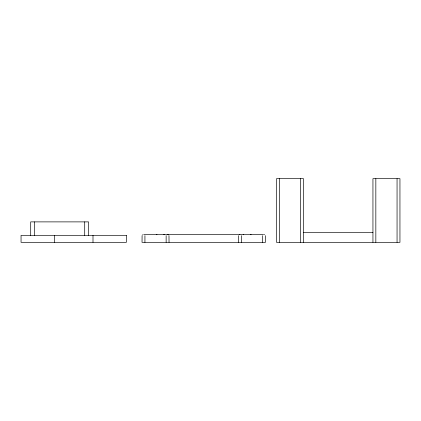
<?xml version="1.0" encoding="UTF-8"?>
<svg xmlns="http://www.w3.org/2000/svg" width="421" height="421" viewBox="0 0 421 421"><rect width="100%" height="100%" fill="white"/><g stroke="black" fill="none" stroke-linecap="round" stroke-linejoin="round"><path stroke-width="0.63" d="M144.929 235.649L144.929 242.328M241.375 235.649L241.375 242.328M142.093 235.649L142.035 242.328L265.483 242.328L265.425 235.649M238.539 235.649L238.481 242.328M142.535 234.965L143.072 234.671M156.38 234.744L156.98 234.613M239.323 234.744L239.928 234.613M243.185 234.744L243.785 234.613M303.383 232.681L372.943 232.681M143.961 234.613L263.557 234.613M250.537 234.613L251.137 234.744M167.59 234.613L168.374 234.839M163.732 234.613L164.337 234.744M264.246 234.629L264.641 234.744M168.979 235.649L169.037 242.328M262.588 235.649L262.593 242.328M166.142 235.649L166.148 242.328M397.056 178.672L397.056 242.328M375.837 178.672L375.837 242.328M372.943 242.328L372.943 178.672L399.95 178.672L399.95 242.328L276.497 242.328L276.497 178.672L303.504 178.672L303.504 242.328M300.61 178.672L300.61 242.328M279.391 178.672L279.391 242.328M92.999 235.381L92.999 242.328M88.563 235.381L88.563 221.883L30.696 221.883L30.696 235.381M84.705 221.883L84.705 235.381M54.42 235.381L54.42 242.328M34.554 221.883L34.554 235.381M126.368 235.381L21.05 235.381L21.05 242.328L126.368 242.328L126.368 235.381"/></g></svg>
